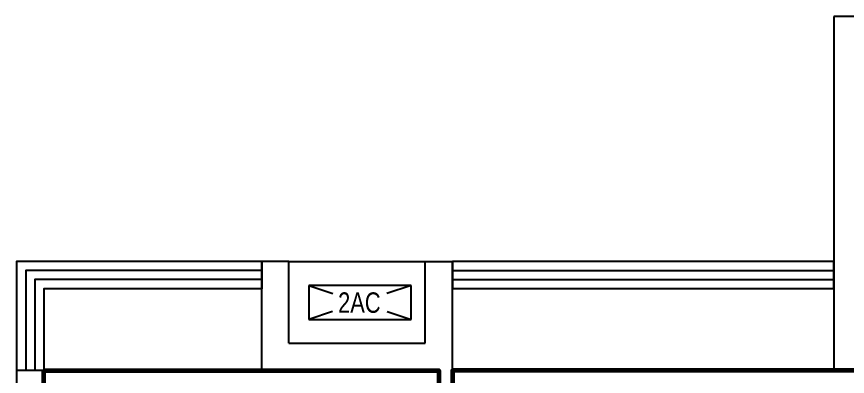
# Model space of a CAD drawing. Extents: x 863892 to 891592, y -662548 to -645248.
# Drawn here: x 864492 to 870592, y -647893 to -645248 of the extents above; entities that cross this region are included whole.
import ezdxf

# ---------------------------------------------------------------- set-up
doc = ezdxf.new("R2010")
doc.units = 0
doc.header["$LTSCALE"] = 1000
doc.header["$MEASUREMENT"] = 0
doc.layers.get('0').update_dxf_attribs({"linetype": 'CONTINUOUS'})
for name, color, linetype in [('DOTE', 1, 'CONTINUOUS'), ('WALL', 2, 'CONTINUOUS'), ('WINDOW', 4, 'CONTINUOUS'), ('空调示意', 40, 'CONTINUOUS')]:
    doc.layers.add(name, color=color, linetype=linetype)
doc.layers.add('GT_卧室', color=1, linetype='CONTINUOUS', lineweight=60)
doc.layers.add('GT_客厅', color=2, linetype='CONTINUOUS', lineweight=60)
doc.layers.get('DOTE').off()
doc.styles.add('DIM_FONT', font='ZBTXT.shx', dxfattribs={"width": 0.8})
doc.styles.add('HZ', font='zbtxt.shx', dxfattribs={"bigfont": 'zbhz.shx'})

# ---------------------------------------------------------------- blocks, each defined once
blk = doc.blocks.new('2342234')
at = {"layer": '空调示意'}
for p, q in [((37962.9, 13660.1), (37212.9, 13660.1)), ((37212.9, 13660.1), (37212.9, 13410.1)), ((37212.9, 13660.1), (37389.8, 13601.2)), ((37962.9, 13660.1), (37786.1, 13601.2)), ((37962.9, 13410.1), (37962.9, 13660.1)), ((37385.1, 13467.5), (37212.9, 13410.1)), ((37788.4, 13468.3), (37962.9, 13410.1)), ((37212.9, 13410.1), (37962.9, 13410.1))]:
    blk.add_line(p, q, dxfattribs=at)
at = {"layer": '空调示意', "style": 'HZ', "width": 0.8}
blk.add_text('2AC', height=150, dxfattribs=at).set_placement((37427.3, 13458.5))
at = {"layer": '空调示意', "style": 'DIM_FONT', "width": 0.6, "flags": 9}
for tag in ['YSIZE', 'XSIZE']:
    blk.add_attdef(tag, (37212.9, 13410.1), '', height=0.5, rotation=0, dxfattribs=at)
blk = doc.blocks.new('$TCHSYS$WIN2D')
for p, q in [((-0.5, 0.5), (0.5, 0.5)), ((-0.5, 0.5), (-0.5, -0.5)), ((0.5, 0.5), (0.5, -0.5)), ((0.5, 0.1667), (-0.5, 0.1667)), ((0.5, -0.1667), (-0.5, -0.1667)), ((-0.5, -0.5), (0.5, -0.5))]:
    blk.add_line(p, q)

msp = doc.modelspace()

# ---------------------------------------------------------------- linework, layer by layer
at = {"layer": 'GT_卧室'}
msp.add_lwpolyline([(864691.9, -647848.4), (867591.9, -647848.4), (867591.9, -651048.4), (864691.9, -651048.4), (864691.9, -647848.4)], dxfattribs=at)
at = {"layer": 'GT_客厅'}
msp.add_lwpolyline([(871691.9, -647848.4), (867691.9, -647848.4), (867691.9, -651648.4), (871691.9, -651648.4), (871691.9, -647848.4)], dxfattribs=at)
at = {"layer": 'WALL'}
for p, q in [((871691.9, -645248.4), (870491.9, -645248.4)), ((870491.9, -645248.4), (870491.9, -647848.4)), ((866491.9, -647048.4), (866291.9, -647048.4)), ((866291.9, -647048.4), (866291.9, -647248.4)), ((866491.9, -647648.4), (866491.9, -647048.4)), ((867491.9, -647148.4), (867491.9, -647048.4)), ((867491.9, -647048.4), (867691.9, -647048.4)), ((867691.9, -647248.4), (867691.9, -647048.4)), ((867691.9, -647048.4), (867691.9, -647048.4)), ((870491.9, -647248.4), (870491.9, -647048.4)), ((867491.9, -647648.4), (867491.9, -647148.4)), ((866291.9, -647848.4), (866291.9, -647248.4)), ((867691.9, -647748.4), (867691.9, -647248.4)), ((866491.9, -647648.4), (867491.9, -647648.4)), ((867691.9, -651048.4), (867691.9, -647748.4)), ((864691.9, -647848.4), (864491.9, -647848.4)), ((864491.9, -647848.4), (864491.9, -650948.4)), ((864691.9, -651048.4), (864691.9, -647848.4)), ((866291.9, -647848.4), (867591.9, -647848.4)), ((867591.9, -651048.4), (867591.9, -647848.4)), ((870491.9, -647848.4), (872191.9, -647848.4))]:
    msp.add_line(p, q, dxfattribs=at)
at = {"layer": 'WINDOW'}
for p, q in [((866291.9, -647248.4), (866291.9, -647048.4)), ((866491.9, -647048.4), (867491.9, -647048.4)), ((864691.9, -647848.4), (864491.9, -647848.4)), ((866291.9, -647848.4), (864691.9, -647848.4)), ((870491.9, -647848.4), (867691.9, -647848.4))]:
    msp.add_line(p, q, dxfattribs=at)
for points in [[(866291.9, -647048.4), (864491.9, -647048.4), (864491.9, -647848.4)], [(866291.9, -647115.1), (864558.6, -647115.1), (864558.6, -647848.4)], [(866291.9, -647181.8), (864625.3, -647181.8), (864625.3, -647848.4)], [(866291.9, -647248.4), (864691.9, -647248.4), (864691.9, -647848.4)]]:
    msp.add_lwpolyline(points, dxfattribs=at)

# ---------------------------------------------------------------- block references
at = {"layer": 'DOTE'}
msp.add_blockref('2342234', (829425.2, -660883.8), dxfattribs=at)
at = {"layer": 'WINDOW', "xscale": -2799.999997652594, "yscale": 200, "zscale": -2799.999997652594, "rotation": 359.9999999940199}
msp.add_blockref('$TCHSYS$WIN2D', (869091.9, -647148.4), dxfattribs=at)

doc.saveas('drawing.dxf')
